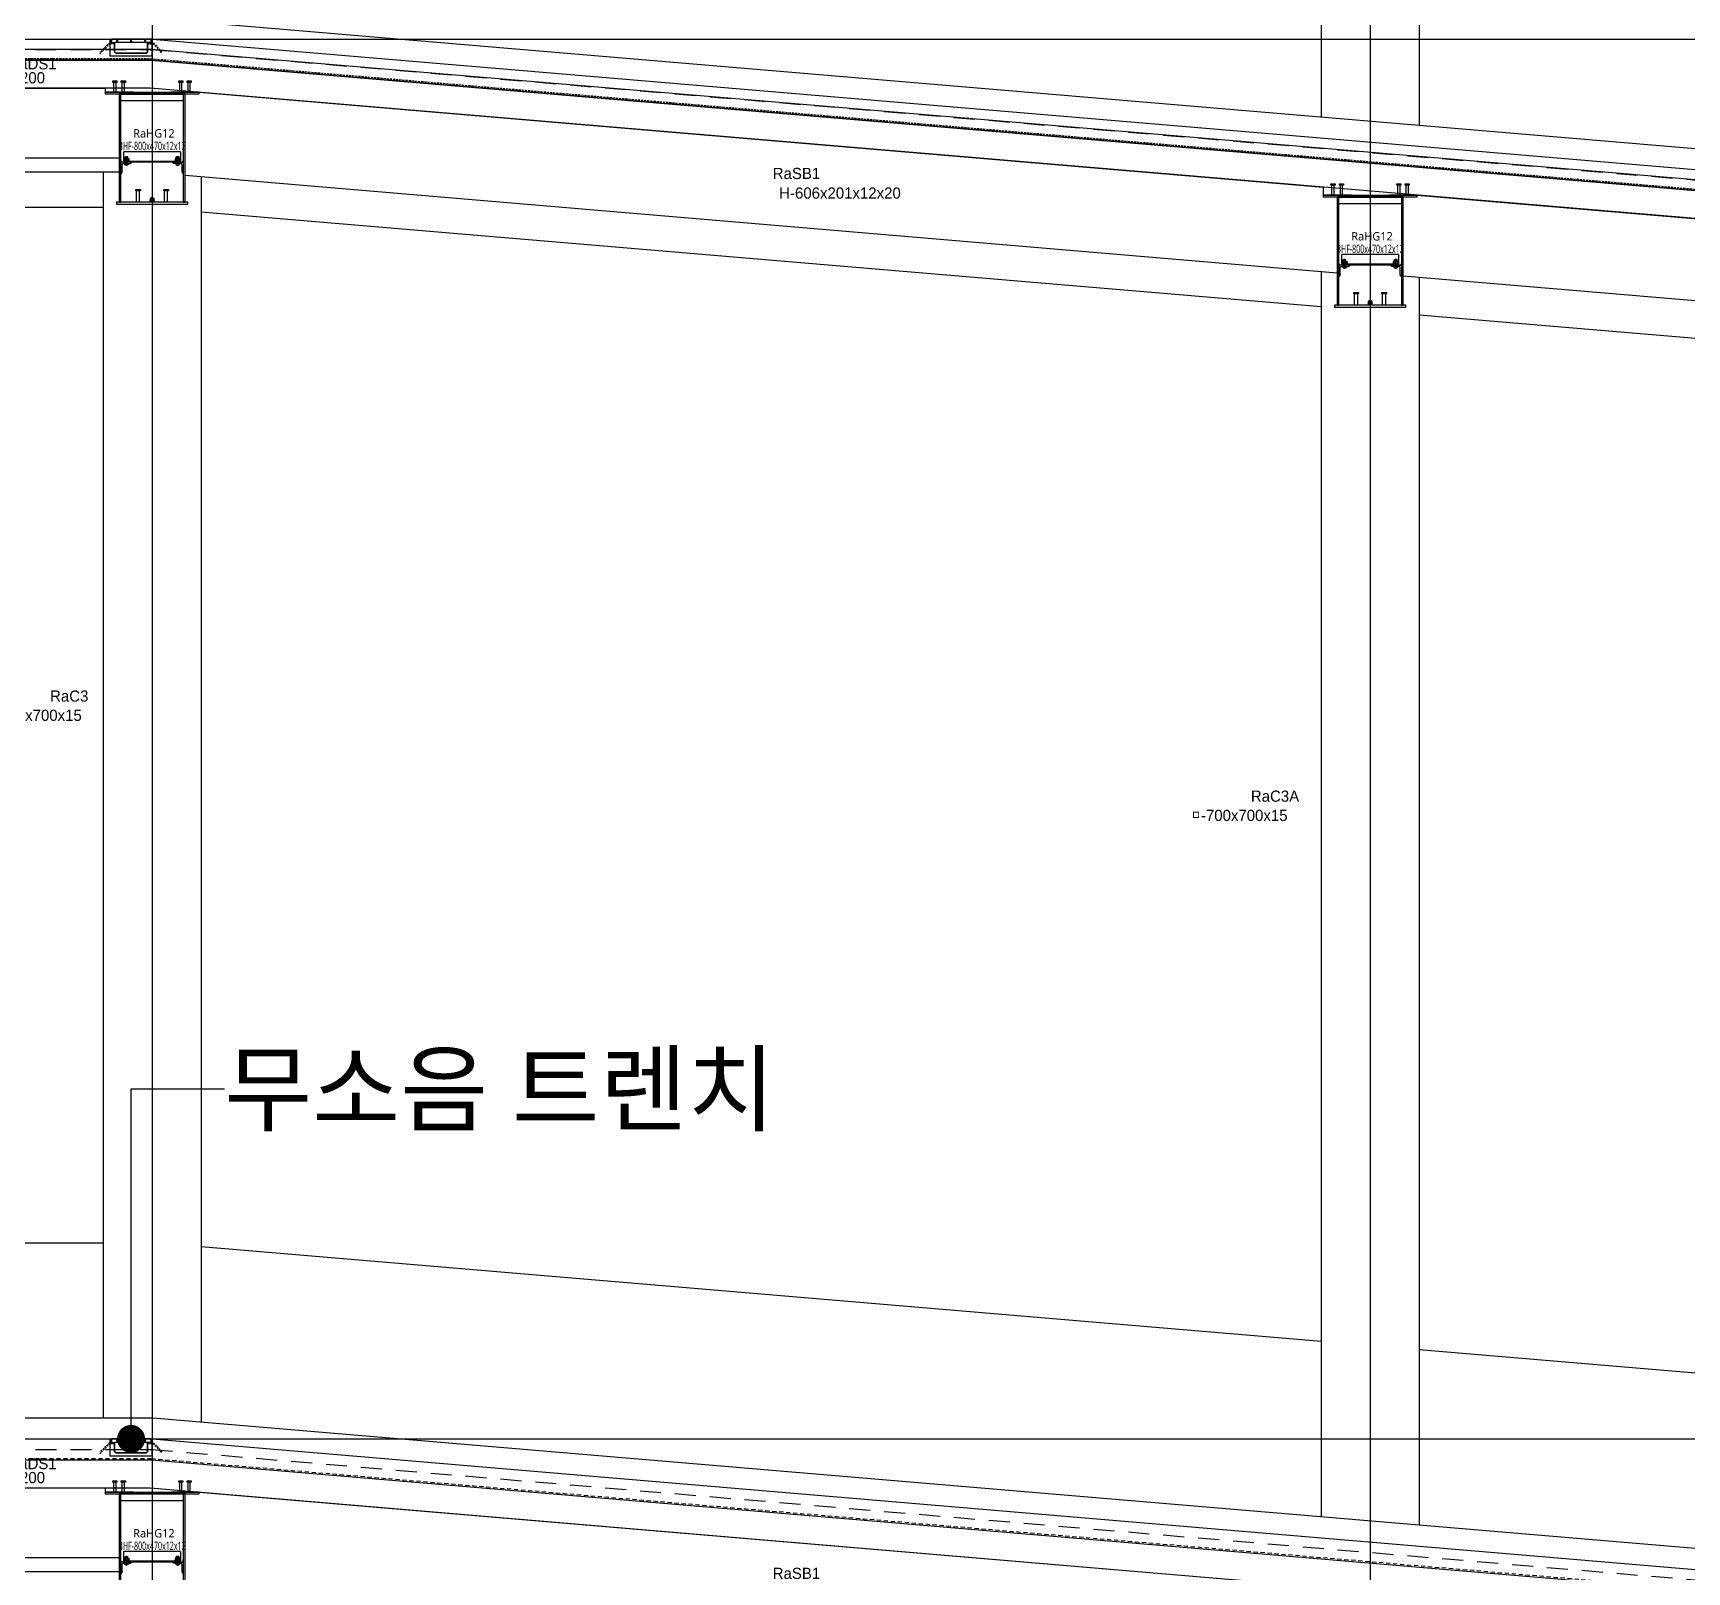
# Model space of a CAD drawing. Header units: millimetres. Extents: x 367092 to 767578, y 396038 to 811791.
# Drawn here: x 407076 to 418887, y 451601 to 462594 of the extents above; entities that cross this region are included whole.
import ezdxf
from ezdxf.enums import TextEntityAlignment as Align

# ---------------------------------------------------------------- set-up
doc = ezdxf.new("R2010")
doc.units = ezdxf.units.MM
doc.header["$LTSCALE"] = 100
doc.header["$MEASUREMENT"] = 0
doc.header["$PDSIZE"] = -10
for name, pattern in [('CENTER', [2, 1.25, -0.25, 0.25, -0.25]), ('DASHED', [0.75, 0.5, -0.25]), ('HID', [2.5, 1.5, -1]), ('HIDDEN', [9.525, 6.35, -3.175]), ('HIDDEN2', [0.1875, 0.125, -0.0625])]:
    doc.linetypes.add(name, pattern=pattern)
doc.layers.get('0').update_dxf_attribs({"linetype": 'CONTINUOUS'})
doc.layers.get('Defpoints').update_dxf_attribs({"color": 171, "linetype": 'CONTINUOUS'})
for name, color, linetype in [('2HIDDEN2', 2, 'HIDDEN2'), ('3CONTINUOUS', 3, 'CONTINUOUS'), ('BOLT', 8, 'CONTINUOUS'), ('cen', 14, 'CONTINUOUS'), ('CEN(ST)', 1, 'CENTER'), ('CON', 2, 'CONTINUOUS'), ('ELE-6', 8, 'CONTINUOUS'), ('ELE4', 4, 'CONTINUOUS'), ('ELE9', 9, 'CONTINUOUS'), ('FIN', 8, 'CONTINUOUS'), ('HAT-252', 252, 'CONTINUOUS'), ('HF', 3, 'CONTINUOUS'), ('INSUL', 8, 'CONTINUOUS'), ('LED', 7, 'CONTINUOUS'), ('plate', 8, 'CONTINUOUS'), ('R', 3, 'CONTINUOUS'), ('SASAC 도면번호', 6, 'CONTINUOUS'), ('STUD', 6, 'CONTINUOUS'), ('TEXT(MIN)', 7, 'CONTINUOUS'), ('W', 7, 'CONTINUOUS'), ('wire-meshes', 1, 'CONTINUOUS')]:
    doc.layers.add(name, color=color, linetype=linetype)
doc.styles.add('CGS', font='cgse', dxfattribs={"bigfont": 'cgs'})
doc.styles.add('나눔바른고딕', font='NanumBarunGothic.ttf')
doc.dimstyles.new('NDIM 1200', dxfattribs={"dimscale": 500, "dimtxt": 3, "dimasz": 1, "dimexe": 2, "dimexo": 2, "dimgap": 1, "dimtad": 1, "dimdec": 0, "dimdsep": 46, "dimtxsty": 'CGS', "dimblk": 'DOT0', "dimcen": 1, "dimdle": 8, "dimclrd": 2, "dimclre": 2, "dimclrt": 2, "dimadec": 0, "dimazin": 0, "dimtfac": 1, "dimtdec": 0, "dimtix": 1, "dimtmove": 2, "dimatfit": 3, "dimldrblk": 'DOT0', "dimfxl": 1, "dimtolj": 1, "dimtzin": 0, "dimlwd": -1, "dimlwe": -1, "dimarcsym": 0})

# ---------------------------------------------------------------- blocks, each defined once
blk = doc.blocks.new('DOT0')
blk.add_line((-3, 0), (3, 0))
at = {"color": 6}
blk.add_circle((0, 0), 0.75, dxfattribs=at)
blk = doc.blocks.new('111')
at = {"layer": '2HIDDEN2', "color": 5, "linetype": 'HIDDEN2'}
for p, q in [((323567, -166222), (323498, -166282)), ((323564, -166216), (323499, -166273)), ((323582, -166217), (323564, -166216)), ((323606, -166226), (323567, -166222)), ((323873, -166253), (323842, -166250)), ((323866, -166247), (323876, -166248)), ((323873, -166253), (323939, -166333)), ((323876, -166248), (323940, -166324))]:
    blk.add_line(p, q, dxfattribs=at)
at = {"layer": '3CONTINUOUS', "color": 4, "linetype": 'Continuous'}
for p, q in [((323576, -166201), (323577, -166190)), ((323578, -166201), (323576, -166201)), ((323577, -166190), (323586, -166191)), ((323578, -166201), (323579, -166192)), ((323579, -166192), (323584, -166192)), ((323584, -166192), (323582, -166217)), ((323582, -166217), (323607, -166220)), ((323586, -166191), (323584, -166215)), ((323584, -166215), (323610, -166218)), ((323587, -166191), (323585, -166215)), ((323607, -166220), (323600, -166284)), ((323600, -166284), (323610, -166296)), ((323610, -166218), (323603, -166283)), ((323603, -166283), (323612, -166294)), ((323612, -166294), (323823, -166316)), ((323833, -166307), (323840, -166242)), ((323836, -166308), (323842, -166244)), ((323864, -166244), (323840, -166242)), ((323866, -166247), (323842, -166244)), ((323863, -166244), (323866, -166220)), ((323867, -166220), (323864, -166244)), ((323869, -166222), (323866, -166247)), ((323876, -166221), (323867, -166220)), ((323874, -166222), (323869, -166222)), ((323873, -166231), (323874, -166222)), ((323873, -166231), (323875, -166232)), ((323875, -166232), (323876, -166221)), ((323610, -166296), (323823, -166318)), ((323823, -166316), (323833, -166307)), ((323823, -166318), (323836, -166308))]:
    blk.add_line(p, q, dxfattribs=at)
at = {"layer": '3CONTINUOUS', "color": 3, "linetype": 'Continuous'}
blk.add_line((323863, -166244), (323864, -166244), dxfattribs=at)
at = {"layer": '3CONTINUOUS', "color": 4, "linetype": 'Continuous'}
for points in [[(323587, -166191), (323866, -166220)], [(323610, -166218), (323840, -166242)], [(323621, -166219), (323623, -166194)], [(323625, -166220), (323628, -166195)], [(323720, -166229), (323723, -166205)], [(323725, -166230), (323728, -166205)], [(323819, -166240), (323822, -166215)], [(323824, -166240), (323827, -166216)]]:
    blk.add_lwpolyline(points, dxfattribs=at)
blk = doc.blocks.new('SB16')
at = {"layer": 'STUD'}
for p, q in [((-8, 0), (-8, 70)), ((8, 0), (8, 70))]:
    blk.add_line(p, q, dxfattribs=at)
blk.add_lwpolyline([(-15, 70), (-15, 80), (14, 80), (14, 70)], close=True, dxfattribs=at)
blk = doc.blocks.new('*U380')
for p, q in [((-135, 0), (-335, 0)), ((-335, 0), (-335, -12)), ((-135, -12), (-135, 0)), ((335, 0), (135, 0)), ((135, 0), (135, -12)), ((335, -12), (335, 0)), ((-335, -12), (-135, -12)), ((135, -12), (335, -12))]:
    blk.add_line(p, q)
at = {"linetype": 'ByBlock'}
for points in [[(-235, -785), (-223, -785), (-223, -12), (-235, -12)], [(223, -785), (235, -785), (235, -12), (223, -12)]]:
    blk.add_lwpolyline(points, close=True, dxfattribs=at)
blk.add_lwpolyline([(-255, -800), (255, -800), (255, -785), (-255, -785)], close=True)
at = {"layer": 'Defpoints'}
blk.add_point((0, 0), dxfattribs=at)
blk = doc.blocks.new('*U383')
at = {"layer": 'BOLT'}
for p, q in [((-20, 0), (20, 0)), ((-20, 0), (-20, -4)), ((-17, 15), (17, 15)), ((20, 0), (20, -4)), ((-20, -4), (20, -4)), ((-18, -19), (-18, -6)), ((-14, -4), (14, -4)), ((-14, -20), (14, -20)), ((-10, -20), (-10, -31)), ((-10, -31), (-8, -33)), ((-10, -31), (10, -31)), ((-9, -19), (-9, -6)), ((-8, -33), (8, -33)), ((10, -31), (8, -33)), ((9, -19), (9, -6)), ((10, -20), (10, -31)), ((18, -19), (18, -6))]:
    blk.add_line(p, q, dxfattribs=at)
at = {"layer": 'BOLT', "linetype": 'HIDDEN'}
for p, q in [((-10, 15), (-10, 0)), ((10, 15), (10, 0))]:
    blk.add_line(p, q, dxfattribs=at)
at = {"layer": 'BOLT'}
for centre, radius, start, end in [((0, 10), 17.6, 15.5187, 164.4813), ((-14, -11), 6.71, 47.8966, 132.1034), ((-14, -14), 6.71, 227.8966, 312.1034), ((0, -29), 24.2, 68.2132, 111.7868), ((0, 4), 24.2, 248.2132, 291.7868), ((14, -11), 6.71, 47.8966, 132.1034), ((14, -14), 6.71, 227.8966, 312.1034)]:
    blk.add_arc(centre, radius, start, end, dxfattribs=at)
at = {"layer": 'cen'}
blk.add_line((0, 33), (0, -38), dxfattribs=at)
blk = doc.blocks.new('W')
at = {"layer": 'W'}
h = blk.add_hatch(color=256, dxfattribs=at)
h.dxf.hatch_style = 1
edge = h.paths.add_edge_path()
edge.add_line((0, 0), (0, 7.5))
edge.add_arc((0, 0), 7.5, 90, 180)
edge.add_line((-7.5, 0), (0, 0))
blk.add_lwpolyline([(0, 0), (0, 7.5, 0.4142136), (-7.5, 0)], format="xyb", close=True, dxfattribs=at)
blk = doc.blocks.new('*U382')
at = {"layer": 'STUD', "color": 0, "linetype": 'ByBlock'}
for p, q in [((0, 11), (-80, 11)), ((0, -11), (-80, -11))]:
    blk.add_line(p, q, dxfattribs=at)
blk.add_lwpolyline([(-80, -17), (-90, -17), (-90, 17), (-80, 17)], close=True, dxfattribs=at)
blk = doc.blocks.new('R')
at = {"layer": 'R', "const_width": 15}
blk.add_lwpolyline([(-7.5, -15, 1), (7.5, -15, 1)], format="xyb", close=True, dxfattribs=at)
at = {"layer": 'R'}
blk.add_circle((0, -15), 15, dxfattribs=at)
blk = doc.blocks.new('*U381')
at = {"layer": 'plate'}
h = blk.add_hatch(color=256, dxfattribs=at)
h.dxf.hatch_style = 1
edge = h.paths.add_edge_path()
edge.add_line((-223, -575), (-223, -583))
edge.add_arc((-232, -567), 18.2, 300.2401, 362.539)
edge.add_arc((-225, -564), 10.7, 278.6843, 351.3157, ccw=False)
h = blk.add_hatch(color=256, dxfattribs=at)
h.dxf.hatch_style = 1
edge = h.paths.add_edge_path()
edge.add_line((223, -575), (223, -583))
edge.add_arc((232, -567), 18.2, 177.461, 239.7599, ccw=False)
edge.add_arc((225, -564), 10.7, 188.6843, 261.3157)
at = {"layer": 'Defpoints'}
for p in [(0, 0), (-235, -20), (235, -20), (0, -785), (0, -800)]:
    blk.add_point(p, dxfattribs=at)
at = {"layer": 'plate'}
for p, q in [((223, -12), (-223, -12)), ((223, -12), (-223, -12)), ((223, -12), (-223, -12)), ((223, -16), (-223, -16)), ((223, -16), (-223, -16)), ((223, -16), (-223, -16)), ((223, -62), (-223, -62)), ((223, -62), (-223, -62)), ((223, -62), (-223, -62)), ((203, -425), (-203, -425)), ((-203, -500), (-203, -425)), ((203, -425), (203, -500)), ((203, -494), (-203, -494)), ((203, -500), (-203, -500))]:
    blk.add_line(p, q, dxfattribs=at)
for points in [[(-205, -509), (-157, -509, 0.414214), (-148, -500), (-223, -500), (-223, -575, 0.414214), (-214, -566), (-214, -518, -0.414214)], [(-223, -575), (-223, -583, 0.278729), (-214, -566, -0.327968)], [(205, -509), (157, -509, -0.414214), (148, -500), (223, -500), (223, -575, -0.414214), (214, -566), (214, -518, 0.414214)], [(223, -575), (223, -583, -0.278729), (214, -566, 0.327968)]]:
    blk.add_lwpolyline(points, format="xyb", close=True, dxfattribs=at)
at = {"layer": 'BOLT', "xscale": -1, "rotation": 180}
blk.add_blockref('*U383', (-183, -494), dxfattribs=at)
at = {"layer": 'BOLT', "rotation": 180}
blk.add_blockref('*U383', (183, -494), dxfattribs=at)
at = {"layer": 'plate', "xscale": -1}
blk.add_blockref('W', (-223, -500), dxfattribs=at)
at = {"layer": 'plate'}
blk.add_blockref('W', (223, -500), dxfattribs=at)
at = {"layer": 'plate', "rotation": 270}
for p in [(-100, -785), (100, -785)]:
    blk.add_blockref('*U382', p, dxfattribs=at)
at = {"layer": 'plate', "xscale": -1.066666666666665, "yscale": 1.066666666666665, "zscale": 1.066666666666665, "rotation": 180}
blk.add_blockref('R', (0, -785), dxfattribs=at)
blk = doc.blocks.new('RaHG12-SEC')
blk.add_blockref('*U381', (0, 0))
at = {"layer": 'HF'}
blk.add_blockref('*U380', (0, 0), dxfattribs=at)
at = {"layer": 'STUD'}
for p in [(-265, 0), (-205, 0), (205, 0), (265, 0)]:
    blk.add_blockref('SB16', p, dxfattribs=at)
at = {"layer": 'Defpoints', "style": '나눔바른고딕', "width": 0.6}
blk.add_text('BHF-800x470x12x12', height=60, dxfattribs=at).set_placement((-1, -432), align=Align.BOTTOM_CENTER)
at = {"layer": 'Defpoints', "style": '나눔바른고딕'}
blk.add_text('RaHG12', height=60, dxfattribs=at).set_placement((13, -294), align=Align.MIDDLE_CENTER)

msp = doc.modelspace()

# ---------------------------------------------------------------- linework, layer by layer
at = {"layer": 'CEN(ST)', "ltscale": 1000}
msp.add_line((407925.8, 499911.1), (407925.8, 418443.5), dxfattribs=at)
at = {"layer": 'CEN(ST)', "ltscale": 10000}
for p, q in [((416624.5, 499911.1), (416624.5, 418443.5)), ((385174.2, 462551), (536557.9, 462551)), ((385174.2, 452551), (536557.9, 452551))]:
    msp.add_line(p, q, dxfattribs=at)
at = {"layer": 'CON', "ltscale": 1000}
for points in [[(392592.6, 462401), (407919.5, 462401), (526207.5, 452401), (533944.1, 452401)], [(392592.6, 462201), (407590.8, 462201), (407590.8, 462171.4), (408260.8, 462171.4), (416289.6, 461492.6), (416289.6, 461436), (416959.6, 461436), (425988.2, 460672.7)], [(392592.6, 452401), (407921.6, 452401), (526209.6, 442401), (526688.8, 442401), (526688.8, 441501), (533944.1, 441501)], [(392592.7, 452201), (407590.8, 452201), (407590.8, 452171.4), (408260.8, 452171.4), (416289.6, 451492.6), (416289.6, 451436), (416959.6, 451436), (425988.3, 450672.7)]]:
    msp.add_lwpolyline(points, dxfattribs=at)
at = {"layer": 'Defpoints', "ltscale": 10000}
for points in [[(533944.1, 452476), (526210.6, 452476), (407922.6, 462476), (392592.6, 462476)], [(533944.1, 452401), (526207.5, 452401), (407919.5, 462401), (392592.6, 462401)], [(533944.1, 452201), (526199, 452201), (407911, 462201), (392592.6, 462201)]]:
    msp.add_lwpolyline(points, dxfattribs=at)
at = {"layer": 'Defpoints'}
msp.add_lwpolyline([(392592.6, 452201), (407911, 452201), (526388.8, 442184.9), (526388.8, 441501), (533944.1, 441501)], dxfattribs=at)
at = {"layer": 'ELE-6', "ltscale": 10000}
for p, q in [((416274.5, 470891.8), (416274.5, 461995.7)), ((416974.5, 470850.7), (416974.5, 461936.5)), ((407690.8, 461701), (396660.8, 461701)), ((407690.8, 461601), (396660.8, 461601)), ((407575.8, 461601), (407575.8, 452701)), ((407575.8, 461601), (407575.8, 457701)), ((408160.8, 461577.7), (416389.6, 460882.1)), ((408275.8, 461565.6), (408275.8, 452671.9)), ((416274.5, 460891.8), (416274.5, 451995.7)), ((416859.6, 460860.4), (426088.3, 460080.2)), ((416974.5, 460850.7), (416974.5, 451936.5)), ((407690.8, 451701), (396660.8, 451701)), ((407690.8, 451601), (396660.8, 451601))]:
    msp.add_line(p, q, dxfattribs=at)
at = {"layer": 'ELE4', "ltscale": 2}
for p, q in [((407625.8, 462428.5), (407625.8, 462551)), ((407925.8, 462428.5), (407925.8, 462551)), ((407925.8, 462428.5), (407625.8, 462428.5)), ((407625.8, 452428.5), (407625.8, 452551)), ((407925.8, 452428.5), (407925.8, 452551)), ((407925.8, 452428.5), (407625.8, 452428.5))]:
    msp.add_line(p, q, dxfattribs=at)
at = {"layer": 'ELE9', "linetype": 'DASHED', "ltscale": 0.3}
msp.add_lwpolyline([(392592.6, 462411), (407919.9, 462411), (526207.9, 452411), (533944.1, 452411)], dxfattribs=at)
at = {"layer": 'FIN', "ltscale": 1000}
for p, q in [((407625.8, 462428.5), (407625.8, 462551)), ((407925.8, 462428.5), (407925.8, 462551)), ((407925.8, 462428.5), (407625.8, 462428.5)), ((407625.8, 452428.5), (407625.8, 452551)), ((407925.8, 452428.5), (407925.8, 452551)), ((407925.8, 452428.5), (407625.8, 452428.5))]:
    msp.add_line(p, q, dxfattribs=at)
at = {"layer": 'FIN', "ltscale": 0.5}
for points in [[(392592.6, 462701), (407932.1, 462701), (526220.1, 452701), (533944.1, 452701)], [(392592.6, 462551), (407925.8, 462551), (526213.8, 452551)], [(396875.8, 461351), (407575.8, 461351)], [(408275.8, 461317.1), (416274.5, 460640.9)], [(416974.5, 460581.7), (435696.8, 458998.9)], [(396875.8, 453951), (407575.8, 453951)], [(408275.8, 453926.4), (416274.5, 453250.2)], [(416974.5, 453191), (435696.8, 451608.2)], [(392592.6, 452701), (407932.1, 452701), (526220.1, 442701), (533944.1, 442701)], [(392592.6, 452551), (407925.8, 452551), (526213.8, 442551)]]:
    msp.add_lwpolyline(points, dxfattribs=at)
at = {"layer": 'HAT-252', "linetype": 'HID', "ltscale": 0.2}
msp.add_lwpolyline([(392592.6, 452411), (407919.9, 452411), (526207.9, 442411), (526698.8, 442411), (526698.8, 441511), (533944.1, 441511)], dxfattribs=at)
at = {"layer": 'wire-meshes', "linetype": 'HID'}
for points in [[(392592.6, 462476), (407922.6, 462476), (526213.8, 452475.7)], [(392592.6, 452476), (407922.6, 452476), (526213.8, 442475.7)]]:
    msp.add_lwpolyline(points, dxfattribs=at)

# ---------------------------------------------------------------- block references
at = {"layer": 'INSUL', "xscale": -1, "rotation": 354.0708772483547}
for p in [(746939.4, 594426.6), (746939.4, 594426.6), (746939.4, 584426.6), (746939.4, 584426.6)]:
    msp.add_blockref('111', p, dxfattribs=at)
at = {"layer": 'SASAC 도면번호'}
for p in [(407925.8, 462171.4), (416624.6, 461436), (407925.8, 452171.4)]:
    msp.add_blockref('RaHG12-SEC', p, dxfattribs=at)

# ---------------------------------------------------------------- texts
at = {"layer": 'Defpoints', "style": 'CGS'}
for s, p in [('RaDS1', (407072, 462310.4)), ('200', (407072, 462210.4)), ('RaSB1', (412527.6, 461526.9)), ('H-606x201x12x20', (412838.3, 461386.8)), ('RaC3', (407334.1, 457793.7)), ('ㅁ-700x700x15', (407079.3, 457656.3)), ('RaC3A', (415945.1, 457078.7)), ('ㅁ-700x700x15', (415690.3, 456941.4)), ('RaDS1', (407072, 452311)), ('200', (407072, 452211)), ('RaSB1', (412527.6, 451526.9))]:
    msp.add_text(s, height=80, dxfattribs=at).set_placement(p, align=Align.BOTTOM_CENTER)
at = {"layer": 'TEXT(MIN)', "style": '나눔바른고딕'}
msp.add_text('무소음 트렌치', height=500, dxfattribs=at).set_placement((408442.5, 455051), align=Align.MIDDLE_LEFT)

# ---------------------------------------------------------------- leaders
at = {"layer": 'LED', "ltscale": 10000}
msp.add_leader([(407775.8, 452551), (407775.8, 455051), (408442.5, 455051)], dimstyle='NDIM 1200', override={"dimasz": 0.4, "dimtad": 0, "dimclrd": 256, "dimldrblk": 'Dot'}, dxfattribs=at)

doc.saveas('drawing.dxf')
